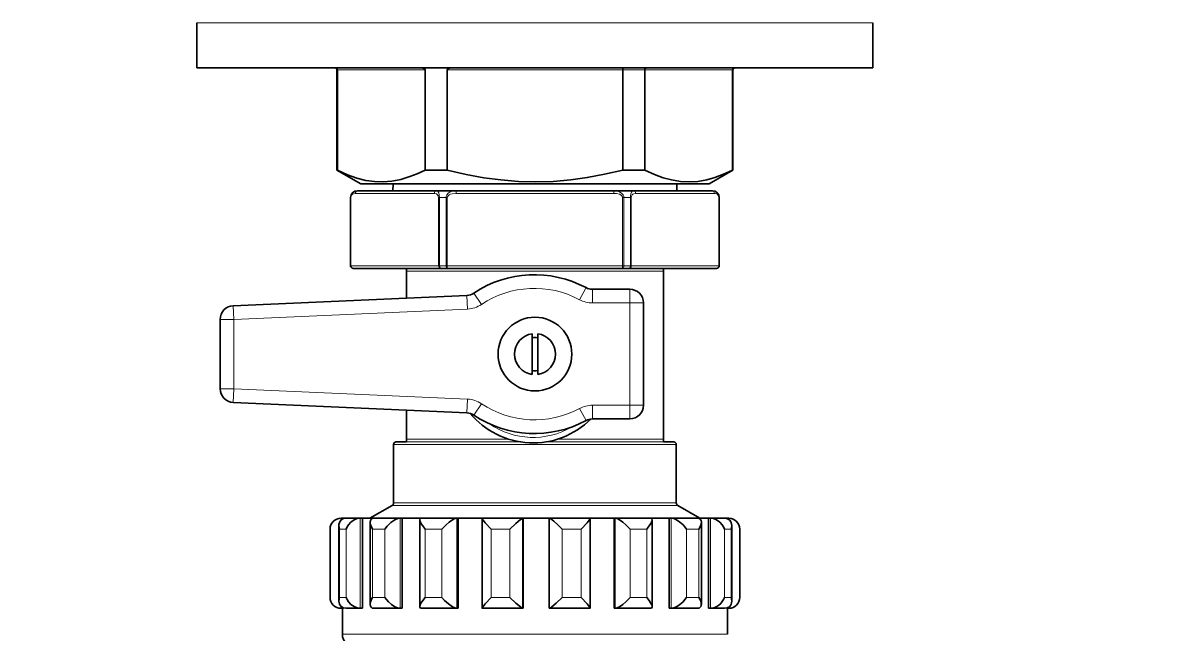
# Model space of a CAD drawing. Header units: millimetres. Extents: x -92220 to 11040, y -5929 to 27498.
# Drawn here: x 337.5 to 421, y 1187.4 to 1232.2 of the extents above; entities that cross this region are included whole.
import ezdxf

# ---------------------------------------------------------------- set-up
doc = ezdxf.new("R2010")
doc.units = ezdxf.units.MM
doc.layers.add('11 Водоразборный узел', color=7, linetype='Continuous')
doc.layers.add('13 Канализация 2', color=7, linetype='Continuous')

msp = doc.modelspace()

# ---------------------------------------------------------------- hatches: boundary and pattern name
at = {"layer": '13 Канализация 2', "lineweight": -3}
h = msp.add_hatch(dxfattribs=at)
h.set_pattern_fill('ANSI31', color=256, scale=5, style=0)
edge = h.paths.add_edge_path()
edge.add_spline(control_points=[(628.417, 289.958), (628.413, 296.534), (627.794, 309.63), (625.113, 329.006), (620.847, 347.938), (613.291, 372.552), (600.722, 402.332), (582.093, 436.519), (561.126, 469.616), (531.714, 512.621), (502.022, 554.898), (475.903, 598.706), (458.402, 631.834), (442.597, 665.492), (428.341, 699.651), (415.475, 734.272), (399.957, 781.03), (383.257, 840.511), (366.293, 912.956), (346.308, 1010.818), (326.412, 1108.776), (307.344, 1206.593), (298.309, 1267.718), (293.741, 1316.59), (291.305, 1365.81), (292.25, 1402.842), (292.25, 1427.655)], knot_values=[0, 0, 0, 0, 19.727014, 39.263718, 58.613595, 77.881164, 116.445009, 155.330985, 194.563689, 233.934036, 311.640841, 349.454811, 386.860875, 423.995714, 460.969763, 497.872007, 534.771368, 608.741647, 683.117566, 757.9428, 908.373419, 983.002416, 1056.899524, 1093.609668, 1130.227868, 1204.665591, 1204.665591, 1204.665591, 1204.665591], degree=3, periodic=0)
edge.add_line((292.25, 1427.655), (277.75, 1427.655))
edge.add_spline(control_points=[(277.75, 1427.655), (277.75, 1402.521), (274.67, 1280.259), (340.075, 987.907), (400.946, 617.006), (613.917, 391.222), (613.917, 289.832)], knot_values=[0, 0, 0, 0, 75.401912, 366.059478, 892.491043, 1196.661394, 1196.661394, 1196.661394, 1196.661394], degree=3, periodic=0)
edge.add_line((613.917, 289.832), (628.417, 289.958))

# ---------------------------------------------------------------- linework, layer by layer
at = {"layer": '11 Водоразборный узел', "lineweight": 13}
for p, q in [((399.743, 1232.233), (350.25, 1232.233)), ((389.1, 1187.432), (362.626, 1187.432))]:
    msp.add_line(p, q, dxfattribs=at)
at = {"layer": '11 Водоразборный узел', "lineweight": 35, "ltscale": 0.082513}
for p, q in [((350.25, 1228.932), (350.25, 1232.233)), ((399.75, 1228.932), (399.75, 1232.233))]:
    msp.add_line(p, q, dxfattribs=at)
at = {"layer": '11 Водоразборный узел', "lineweight": 13, "ltscale": 0.000172424}
msp.add_line((399.75, 1232.233), (399.743, 1232.233), dxfattribs=at)
at = {"layer": '11 Водоразборный узел', "lineweight": 35}
for p, q in [((350.25, 1228.932), (399.743, 1228.932)), ((364.112, 1220.432), (387.75, 1220.432))]:
    msp.add_line(p, q, dxfattribs=at)
at = {"layer": '11 Водоразборный узел', "lineweight": 35, "ltscale": 0.111871}
msp.add_line((358.751, 1228.932), (363.226, 1228.932), dxfattribs=at)
at = {"layer": '11 Водоразборный узел', "lineweight": 35, "ltscale": 0.003413}
msp.add_line((359.607, 1228.932), (359.744, 1228.932), dxfattribs=at)
at = {"layer": '11 Водоразборный узел', "lineweight": 35, "ltscale": 0.015739}
msp.add_line((360.374, 1228.932), (359.744, 1228.932), dxfattribs=at)
at = {"layer": '11 Водоразборный узел', "lineweight": 35, "ltscale": 0.044127}
msp.add_line((360.374, 1228.932), (362.139, 1228.932), dxfattribs=at)
at = {"layer": '11 Водоразборный узел', "lineweight": 13, "ltscale": 0.000759125}
for p, q in [((360.5, 1228.782), (360.53, 1228.782)), ((389.47, 1228.782), (389.5, 1228.782))]:
    msp.add_line(p, q, dxfattribs=at)
at = {"layer": '11 Водоразборный узел', "lineweight": 35, "ltscale": 0.183491}
for p, q in [((360.5, 1228.782), (360.5, 1221.443)), ((360.53, 1228.782), (360.53, 1221.443)), ((366.953, 1228.782), (366.953, 1221.443)), ((368.577, 1221.443), (368.577, 1228.782)), ((381.423, 1228.782), (381.423, 1221.443)), ((383.047, 1228.782), (383.047, 1221.443)), ((389.47, 1228.782), (389.47, 1221.443)), ((389.5, 1228.782), (389.5, 1221.443))]:
    msp.add_line(p, q, dxfattribs=at)
at = {"layer": '11 Водоразборный узел', "lineweight": 13, "ltscale": 0.160565}
for p, q in [((366.953, 1228.782), (360.53, 1228.782)), ((389.47, 1228.782), (383.047, 1228.782))]:
    msp.add_line(p, q, dxfattribs=at)
at = {"layer": '11 Водоразборный узел', "lineweight": 13, "ltscale": 0.321131}
msp.add_line((381.423, 1228.782), (368.577, 1228.782), dxfattribs=at)
at = {"layer": '11 Водоразборный узел', "lineweight": 13, "ltscale": 0.028042}
msp.add_line((381.423, 1228.782), (382.544, 1228.782), dxfattribs=at)
at = {"layer": '11 Водоразборный узел', "lineweight": 13, "ltscale": 0.012568}
msp.add_line((382.544, 1228.782), (383.047, 1228.782), dxfattribs=at)
at = {"layer": '11 Водоразборный узел', "lineweight": 35, "ltscale": 0.10725}
for p, q in [((384.9, 1228.932), (389.19, 1228.932)), ((386.497, 1228.932), (390.787, 1228.932))]:
    msp.add_line(p, q, dxfattribs=at)
at = {"layer": '11 Водоразборный узел', "lineweight": 35, "ltscale": 0.037917}
msp.add_line((389.19, 1228.932), (390.706, 1228.932), dxfattribs=at)
at = {"layer": '11 Водоразборный узел', "lineweight": 35, "ltscale": 0.001258}
msp.add_line((390.757, 1228.932), (390.706, 1228.932), dxfattribs=at)
at = {"layer": '11 Водоразборный узел', "lineweight": 35, "ltscale": 0.05153}
msp.add_line((390.757, 1228.932), (392.818, 1228.932), dxfattribs=at)
at = {"layer": '11 Водоразборный узел', "lineweight": 35, "ltscale": 0.04875}
msp.add_line((390.787, 1228.932), (392.737, 1228.932), dxfattribs=at)
at = {"layer": '11 Водоразборный узел', "lineweight": 35, "ltscale": 0.023398}
msp.add_line((391.543, 1228.932), (392.479, 1228.932), dxfattribs=at)
at = {"layer": '11 Водоразборный узел', "lineweight": 35, "ltscale": 0.01754}
msp.add_line((393.181, 1228.932), (392.479, 1228.932), dxfattribs=at)
at = {"layer": '11 Водоразборный узел', "lineweight": 35, "ltscale": 0.043372}
msp.add_line((392.818, 1228.932), (394.553, 1228.932), dxfattribs=at)
at = {"layer": '11 Водоразборный узел', "lineweight": 35, "ltscale": 0.001567}
msp.add_line((393.181, 1228.932), (393.243, 1228.932), dxfattribs=at)
at = {"layer": '11 Водоразборный узел', "lineweight": 35, "ltscale": 0.000172424}
msp.add_line((399.743, 1228.932), (399.75, 1228.932), dxfattribs=at)
at = {"layer": '11 Водоразборный узел', "lineweight": 35, "ltscale": 0.000759125}
for p, q in [((360.5, 1221.443), (360.53, 1221.443)), ((389.47, 1221.443), (389.5, 1221.443))]:
    msp.add_line(p, q, dxfattribs=at)
at = {"layer": '11 Водоразборный узел', "lineweight": 35, "ltscale": 0.050518}
for p, q in [((362.25, 1220.432), (360.5, 1221.443)), ((387.75, 1220.432), (389.5, 1221.443))]:
    msp.add_line(p, q, dxfattribs=at)
at = {"layer": '11 Водоразборный узел', "lineweight": 35, "ltscale": 0.04061}
msp.add_line((366.953, 1221.443), (368.577, 1221.443), dxfattribs=at)
at = {"layer": '11 Водоразборный узел', "lineweight": 35, "ltscale": 0.028042}
msp.add_line((381.423, 1221.443), (382.544, 1221.443), dxfattribs=at)
at = {"layer": '11 Водоразборный узел', "lineweight": 35, "ltscale": 0.012568}
msp.add_line((382.544, 1221.443), (383.047, 1221.443), dxfattribs=at)
at = {"layer": '11 Водоразборный узел', "lineweight": 35, "ltscale": 0.046542}
msp.add_line((362.25, 1220.432), (364.112, 1220.432), dxfattribs=at)
at = {"layer": '11 Водоразборный узел', "lineweight": 35, "ltscale": 0.012503}
for p, q in [((364.611, 1220.432), (364.6, 1219.932)), ((385.389, 1220.432), (385.4, 1219.932))]:
    msp.add_line(p, q, dxfattribs=at)
at = {"layer": '11 Водоразборный узел', "lineweight": 13, "ltscale": 6.86646e-05}
for p, q in [((361.503, 1219.432), (361.5, 1219.432)), ((388.5, 1219.432), (388.497, 1219.432)), ((361.503, 1214.432), (361.5, 1214.432)), ((388.5, 1214.432), (388.497, 1214.432))]:
    msp.add_line(p, q, dxfattribs=at)
at = {"layer": '11 Водоразборный узел', "lineweight": 35, "ltscale": 0.125}
for p, q in [((361.5, 1214.432), (361.5, 1219.432)), ((388.5, 1214.432), (388.5, 1219.432)), ((360, 1190.132), (360, 1195.132)), ((390, 1190.132), (390, 1195.132))]:
    msp.add_line(p, q, dxfattribs=at)
at = {"layer": '11 Водоразборный узел', "lineweight": 13, "ltscale": 0.125}
for p, q in [((361.503, 1219.432), (361.503, 1214.432)), ((361.53, 1219.432), (361.53, 1214.432)), ((367.946, 1214.432), (367.946, 1219.432)), ((368.015, 1214.432), (368.015, 1219.432)), ((368.487, 1219.432), (368.487, 1214.432)), ((368.584, 1219.432), (368.584, 1214.432)), ((381.416, 1214.432), (381.416, 1219.432)), ((381.513, 1214.432), (381.513, 1219.432)), ((381.985, 1219.432), (381.985, 1214.432)), ((382.054, 1219.432), (382.054, 1214.432)), ((388.47, 1214.432), (388.47, 1219.432)), ((388.497, 1214.432), (388.497, 1219.432)), ((360.694, 1190.132), (360.694, 1195.132)), ((361.173, 1190.132), (361.173, 1195.132)), ((363.114, 1190.132), (363.114, 1195.132)), ((364.014, 1190.132), (364.014, 1195.132)), ((366.968, 1190.132), (366.968, 1195.132)), ((368.18, 1190.132), (368.18, 1195.132)), ((371.79, 1190.132), (371.79, 1195.132)), ((373.169, 1190.132), (373.169, 1195.132)), ((377, 1190.132), (377, 1195.132)), ((378.378, 1190.132), (378.378, 1195.132)), ((381.968, 1190.132), (381.968, 1195.132)), ((383.18, 1190.132), (383.18, 1195.132)), ((386.096, 1190.132), (386.096, 1195.132)), ((386.996, 1190.132), (386.996, 1195.132)), ((388.885, 1190.132), (388.885, 1195.132)), ((389.364, 1190.132), (389.364, 1195.132))]:
    msp.add_line(p, q, dxfattribs=at)
at = {"layer": '11 Водоразборный узел', "lineweight": 13, "ltscale": 0.000668907}
for p, q in [((361.503, 1219.432), (361.53, 1219.432)), ((361.503, 1214.432), (361.53, 1214.432))]:
    msp.add_line(p, q, dxfattribs=at)
at = {"layer": '11 Водоразборный узел', "lineweight": 13, "ltscale": 0.144217}
for p, q in [((367.622, 1219.732), (361.853, 1219.732)), ((388.147, 1219.732), (382.378, 1219.732))]:
    msp.add_line(p, q, dxfattribs=at)
at = {"layer": '11 Водоразборный узел', "lineweight": 35, "ltscale": 0.00066185}
for p, q in [((362.026, 1219.932), (362, 1219.932)), ((388, 1219.932), (387.974, 1219.932))]:
    msp.add_line(p, q, dxfattribs=at)
at = {"layer": '11 Водоразборный узел', "lineweight": 35, "ltscale": 0.144217}
for p, q in [((367.795, 1219.932), (362.026, 1219.932)), ((387.974, 1219.932), (382.205, 1219.932))]:
    msp.add_line(p, q, dxfattribs=at)
at = {"layer": '11 Водоразборный узел', "lineweight": 35, "ltscale": 0.035905}
for p, q in [((369.231, 1219.932), (367.795, 1219.932)), ((382.205, 1219.932), (380.769, 1219.932))]:
    msp.add_line(p, q, dxfattribs=at)
at = {"layer": '11 Водоразборный узел', "lineweight": 13, "ltscale": 0.001743}
for p, q in [((368.015, 1219.432), (367.946, 1219.432)), ((381.985, 1219.432), (382.054, 1219.432)), ((368.015, 1214.432), (367.946, 1214.432)), ((381.985, 1214.432), (382.054, 1214.432))]:
    msp.add_line(p, q, dxfattribs=at)
at = {"layer": '11 Водоразборный узел', "lineweight": 13, "ltscale": 0.011798}
for p, q in [((368.487, 1219.432), (368.015, 1219.432)), ((368.487, 1214.432), (368.015, 1214.432))]:
    msp.add_line(p, q, dxfattribs=at)
at = {"layer": '11 Водоразборный узел', "lineweight": 13, "ltscale": 0.002412}
for p, q in [((368.487, 1219.432), (368.584, 1219.432)), ((381.513, 1219.432), (381.416, 1219.432)), ((368.487, 1214.432), (368.584, 1214.432)), ((381.513, 1214.432), (381.416, 1214.432))]:
    msp.add_line(p, q, dxfattribs=at)
at = {"layer": '11 Водоразборный узел', "lineweight": 35, "ltscale": 0.288433}
msp.add_line((380.769, 1219.932), (369.231, 1219.932), dxfattribs=at)
at = {"layer": '11 Водоразборный узел', "lineweight": 13, "ltscale": 0.005}
for p, q in [((369.231, 1219.932), (369.231, 1219.732)), ((380.769, 1219.932), (380.769, 1219.732)), ((368.584, 1214.432), (368.584, 1214.232)), ((381.416, 1214.432), (381.416, 1214.232))]:
    msp.add_line(p, q, dxfattribs=at)
at = {"layer": '11 Водоразборный узел', "lineweight": 13, "ltscale": 0.288433}
msp.add_line((380.769, 1219.732), (369.231, 1219.732), dxfattribs=at)
at = {"layer": '11 Водоразборный узел', "lineweight": 13, "ltscale": 0.011797}
for p, q in [((381.985, 1219.432), (381.513, 1219.432)), ((381.985, 1214.432), (381.513, 1214.432))]:
    msp.add_line(p, q, dxfattribs=at)
at = {"layer": '11 Водоразборный узел', "lineweight": 13, "ltscale": 0.000669098}
for p, q in [((388.497, 1219.432), (388.47, 1219.432)), ((388.497, 1214.432), (388.47, 1214.432))]:
    msp.add_line(p, q, dxfattribs=at)
at = {"layer": '11 Водоразборный узел', "lineweight": 13, "ltscale": 0.160405}
for p, q in [((361.53, 1214.432), (367.946, 1214.432)), ((382.054, 1214.432), (388.47, 1214.432))]:
    msp.add_line(p, q, dxfattribs=at)
at = {"layer": '11 Водоразборный узел', "lineweight": 35, "ltscale": 6.79016e-05}
for p, q in [((361.703, 1214.232), (361.7, 1214.232)), ((388.3, 1214.232), (388.297, 1214.232))]:
    msp.add_line(p, q, dxfattribs=at)
at = {"layer": '11 Водоразборный узел', "lineweight": 35, "ltscale": 0.160405}
for p, q in [((361.703, 1214.232), (368.119, 1214.232)), ((381.881, 1214.232), (388.297, 1214.232))]:
    msp.add_line(p, q, dxfattribs=at)
at = {"layer": '11 Водоразборный узел', "lineweight": 35, "ltscale": 0.005}
for p, q in [((365.6, 1214.232), (365.6, 1214.032)), ((384.4, 1214.232), (384.4, 1214.032))]:
    msp.add_line(p, q, dxfattribs=at)
at = {"layer": '11 Водоразборный узел', "lineweight": 35, "ltscale": 0.011623}
for p, q in [((368.584, 1214.232), (368.119, 1214.232)), ((381.881, 1214.232), (381.416, 1214.232))]:
    msp.add_line(p, q, dxfattribs=at)
at = {"layer": '11 Водоразборный узел', "lineweight": 13, "ltscale": 0.320809}
msp.add_line((368.584, 1214.432), (381.416, 1214.432), dxfattribs=at)
at = {"layer": '11 Водоразборный узел', "lineweight": 35, "ltscale": 0.320809}
msp.add_line((368.584, 1214.232), (381.416, 1214.232), dxfattribs=at)
at = {"layer": '11 Водоразборный узел', "lineweight": 13, "ltscale": 0.015604}
for p, q in [((366.224, 1214.032), (365.6, 1214.032)), ((366.224, 1201.729), (365.6, 1201.729))]:
    msp.add_line(p, q, dxfattribs=at)
at = {"layer": '11 Водоразборный узел', "lineweight": 35, "ltscale": 0.049246}
msp.add_line((365.6, 1212.063), (365.6, 1214.032), dxfattribs=at)
at = {"layer": '11 Водоразборный узел', "lineweight": 13, "ltscale": 0.454395}
msp.add_line((384.4, 1214.032), (366.224, 1214.032), dxfattribs=at)
at = {"layer": '11 Водоразборный узел', "lineweight": 35, "ltscale": 0.307578}
msp.add_line((384.4, 1201.729), (384.4, 1214.032), dxfattribs=at)
at = {"layer": '11 Водоразборный узел', "lineweight": 13, "ltscale": 0.025}
for p, q in [((371.081, 1211.595), (370.525, 1212.426)), ((378.265, 1211.944), (378.738, 1212.825)), ((379.21, 1211.707), (379.21, 1212.707)), ((381.951, 1212.707), (381.951, 1211.707)), ((381.951, 1211.707), (382.951, 1211.707)), ((352.951, 1210.5), (352.907, 1211.499)), ((352.951, 1210.5), (351.951, 1210.5)), ((352.951, 1205.413), (351.951, 1205.413)), ((352.951, 1205.413), (352.907, 1204.414)), ((370.058, 1204.654), (370.014, 1203.655)), ((371.081, 1204.318), (370.525, 1203.487)), ((379.21, 1204.207), (379.21, 1203.207)), ((381.951, 1203.207), (381.951, 1204.207)), ((381.951, 1204.207), (382.951, 1204.207)), ((378.265, 1203.969), (378.738, 1203.088))]:
    msp.add_line(p, q, dxfattribs=at)
at = {"layer": '11 Водоразборный узел', "lineweight": 35, "ltscale": 0.068524}
for p, q in [((381.951, 1212.707), (379.21, 1212.707)), ((379.21, 1203.207), (381.951, 1203.207))]:
    msp.add_line(p, q, dxfattribs=at)
at = {"layer": '11 Водоразборный узел', "lineweight": 35, "ltscale": 0.428097}
for p, q in [((352.907, 1211.499), (370.014, 1212.258)), ((370.014, 1203.655), (352.907, 1204.414))]:
    msp.add_line(p, q, dxfattribs=at)
at = {"layer": '11 Водоразборный узел', "lineweight": 13, "ltscale": 0.024999}
msp.add_line((370.058, 1211.26), (370.014, 1212.258), dxfattribs=at)
at = {"layer": '11 Водоразборный узел', "lineweight": 13, "ltscale": 0.068524}
for p, q in [((381.951, 1211.707), (379.21, 1211.707)), ((379.21, 1204.207), (381.951, 1204.207))]:
    msp.add_line(p, q, dxfattribs=at)
at = {"layer": '11 Водоразборный узел', "lineweight": 13, "ltscale": 0.1875}
msp.add_line((381.951, 1211.707), (381.951, 1204.207), dxfattribs=at)
at = {"layer": '11 Водоразборный узел', "lineweight": 35, "ltscale": 0.1875}
msp.add_line((382.951, 1211.707), (382.951, 1204.207), dxfattribs=at)
at = {"layer": '11 Водоразборный узел', "lineweight": 13, "ltscale": 0.428097}
for p, q in [((352.951, 1210.5), (370.058, 1211.26)), ((370.058, 1204.654), (352.951, 1205.413))]:
    msp.add_line(p, q, dxfattribs=at)
at = {"layer": '11 Водоразборный узел', "lineweight": 35, "ltscale": 0.127171}
msp.add_line((351.951, 1205.413), (351.951, 1210.5), dxfattribs=at)
at = {"layer": '11 Водоразборный узел', "lineweight": 13, "ltscale": 0.127171}
msp.add_line((352.951, 1205.413), (352.951, 1210.5), dxfattribs=at)
at = {"layer": '11 Водоразборный узел', "lineweight": 35, "ltscale": 0.034433}
msp.add_line((374.8, 1208.066), (374.8, 1209.443), dxfattribs=at)
at = {"layer": '11 Водоразборный узел', "lineweight": 35, "ltscale": 0.039896}
msp.add_line((375.2, 1209.443), (375.2, 1207.847), dxfattribs=at)
at = {"layer": '11 Водоразборный узел', "lineweight": 35, "ltscale": 0.039897}
msp.add_line((374.8, 1208.066), (374.8, 1206.47), dxfattribs=at)
at = {"layer": '11 Водоразборный узел', "lineweight": 35, "ltscale": 0.034434}
msp.add_line((375.2, 1207.847), (375.2, 1206.47), dxfattribs=at)
at = {"layer": '11 Водоразборный узел', "lineweight": 35, "ltscale": 0.053033}
msp.add_line((365.6, 1201.729), (365.6, 1203.851), dxfattribs=at)
at = {"layer": '11 Водоразборный узел', "lineweight": 35, "ltscale": 0.004961}
for p, q in [((365.6, 1201.729), (365.6, 1201.531)), ((384.4, 1201.729), (384.4, 1201.531))]:
    msp.add_line(p, q, dxfattribs=at)
at = {"layer": '11 Водоразборный узел', "lineweight": 13, "ltscale": 0.170992}
msp.add_line((366.224, 1201.729), (373.064, 1201.729), dxfattribs=at)
at = {"layer": '11 Водоразборный узел', "lineweight": 13, "ltscale": 0.193478}
msp.add_line((376.661, 1201.729), (384.4, 1201.729), dxfattribs=at)
at = {"layer": '11 Водоразборный узел', "lineweight": 13, "ltscale": 0.031676}
for p, q in [((365.917, 1201.332), (364.65, 1201.332)), ((365.917, 1197.048), (364.65, 1197.048))]:
    msp.add_line(p, q, dxfattribs=at)
at = {"layer": '11 Водоразборный узел', "lineweight": 35, "ltscale": 0.107113}
for p, q in [((364.65, 1197.048), (364.65, 1201.332)), ((385.35, 1197.048), (385.35, 1201.332))]:
    msp.add_line(p, q, dxfattribs=at)
at = {"layer": '11 Водоразборный узел', "lineweight": 35, "ltscale": 0.019375}
for p, q in [((364.825, 1201.531), (365.6, 1201.531)), ((384.4, 1201.531), (385.175, 1201.531))]:
    msp.add_line(p, q, dxfattribs=at)
at = {"layer": '11 Водоразборный узел', "lineweight": 13, "ltscale": 0.011765}
msp.add_line((366.071, 1201.531), (365.6, 1201.531), dxfattribs=at)
at = {"layer": '11 Водоразборный узел', "lineweight": 13, "ltscale": 0.485825}
for p, q in [((385.35, 1201.332), (365.917, 1201.332)), ((385.35, 1197.048), (365.917, 1197.048))]:
    msp.add_line(p, q, dxfattribs=at)
at = {"layer": '11 Водоразборный узел', "lineweight": 13, "ltscale": 0.195768}
msp.add_line((366.071, 1201.531), (373.901, 1201.531), dxfattribs=at)
at = {"layer": '11 Водоразборный узел', "lineweight": 13, "ltscale": 0.214415}
msp.add_line((375.823, 1201.531), (384.4, 1201.531), dxfattribs=at)
at = {"layer": '11 Водоразборный узел', "lineweight": 35, "ltscale": 0.047113}
for p, q in [((364.55, 1196.875), (362.918, 1195.932)), ((385.45, 1196.875), (387.082, 1195.932))]:
    msp.add_line(p, q, dxfattribs=at)
at = {"layer": '11 Водоразборный узел', "lineweight": 13, "ltscale": 0.031981}
msp.add_line((365.829, 1196.875), (364.55, 1196.875), dxfattribs=at)
at = {"layer": '11 Водоразборный узел', "lineweight": 13, "ltscale": 0.490518}
msp.add_line((385.45, 1196.875), (365.829, 1196.875), dxfattribs=at)
at = {"layer": '11 Водоразборный узел', "lineweight": 35, "ltscale": 0.004736}
for p, q in [((360.989, 1195.932), (360.8, 1195.932)), ((360.989, 1189.332), (360.8, 1189.332))]:
    msp.add_line(p, q, dxfattribs=at)
at = {"layer": '11 Водоразборный узел', "lineweight": 13, "ltscale": 0.003395}
for p, q in [((360.8, 1195.797), (360.8, 1195.932)), ((360.8, 1189.332), (360.8, 1189.468))]:
    msp.add_line(p, q, dxfattribs=at)
at = {"layer": '11 Водоразборный узел', "lineweight": 35, "ltscale": 0.004486}
msp.add_line((361.169, 1195.932), (360.989, 1195.932), dxfattribs=at)
at = {"layer": '11 Водоразборный узел', "lineweight": 35, "ltscale": 0.000663757}
for p, q in [((360.989, 1195.932), (360.989, 1195.906)), ((360.989, 1189.359), (360.989, 1189.332))]:
    msp.add_line(p, q, dxfattribs=at)
at = {"layer": '11 Водоразборный узел', "lineweight": 35, "ltscale": 0.025651}
for p, q in [((361.173, 1195.932), (362.199, 1195.932)), ((361.173, 1189.332), (362.199, 1189.332))]:
    msp.add_line(p, q, dxfattribs=at)
at = {"layer": '11 Водоразборный узел', "lineweight": 35, "ltscale": 0.00445}
for p, q in [((362.377, 1195.932), (362.199, 1195.932)), ((362.377, 1189.332), (362.199, 1189.332))]:
    msp.add_line(p, q, dxfattribs=at)
at = {"layer": '11 Водоразборный узел', "lineweight": 13, "ltscale": 0.165}
for p, q in [((362.199, 1189.332), (362.199, 1195.932)), ((365.141, 1189.332), (365.141, 1195.932)), ((369.273, 1189.332), (369.273, 1195.932)), ((374.096, 1189.332), (374.096, 1195.932)), ((376.073, 1189.332), (376.073, 1195.932)), ((380.875, 1189.332), (380.875, 1195.932)), ((384.969, 1189.332), (384.969, 1195.932)), ((387.86, 1189.332), (387.86, 1195.932))]:
    msp.add_line(p, q, dxfattribs=at)
at = {"layer": '11 Водоразборный узел', "lineweight": 35, "ltscale": 0.006236}
msp.add_line((362.626, 1195.932), (362.377, 1195.932), dxfattribs=at)
at = {"layer": '11 Водоразборный узел', "lineweight": 35, "ltscale": 0.165}
for p, q in [((362.377, 1195.932), (362.377, 1189.332)), ((365.286, 1195.932), (365.286, 1189.332)), ((369.368, 1195.932), (369.368, 1189.332)), ((374.128, 1195.932), (374.128, 1189.332)), ((376.043, 1189.332), (376.043, 1195.932)), ((380.789, 1189.332), (380.789, 1195.932)), ((384.837, 1189.332), (384.837, 1195.932)), ((387.699, 1189.332), (387.699, 1195.932))]:
    msp.add_line(p, q, dxfattribs=at)
at = {"layer": '11 Водоразборный узел', "lineweight": 35, "ltscale": 0.014352}
msp.add_line((363.2, 1195.932), (362.626, 1195.932), dxfattribs=at)
at = {"layer": '11 Водоразборный узел', "lineweight": 35, "ltscale": 0.048209}
for p, q in [((363.213, 1195.932), (365.141, 1195.932)), ((384.969, 1195.932), (386.897, 1195.932)), ((363.213, 1189.332), (365.141, 1189.332)), ((384.969, 1189.332), (386.897, 1189.332))]:
    msp.add_line(p, q, dxfattribs=at)
at = {"layer": '11 Водоразборный узел', "lineweight": 35, "ltscale": 0.003628}
for p, q in [((365.286, 1195.932), (365.141, 1195.932)), ((365.286, 1189.332), (365.141, 1189.332))]:
    msp.add_line(p, q, dxfattribs=at)
at = {"layer": '11 Водоразборный узел', "lineweight": 35, "ltscale": 0.034715}
msp.add_line((366.675, 1195.932), (365.286, 1195.932), dxfattribs=at)
at = {"layer": '11 Водоразборный узел', "lineweight": 35, "ltscale": 0.159641}
for p, q in [((366.568, 1189.44), (366.568, 1195.825)), ((383.58, 1189.44), (383.58, 1195.825))]:
    msp.add_line(p, q, dxfattribs=at)
at = {"layer": '11 Водоразборный узел', "lineweight": 35, "ltscale": 0.064952}
for p, q in [((366.675, 1195.932), (369.273, 1195.932)), ((380.875, 1195.932), (383.473, 1195.932)), ((366.675, 1189.332), (369.273, 1189.332)), ((380.875, 1189.332), (383.473, 1189.332))]:
    msp.add_line(p, q, dxfattribs=at)
at = {"layer": '11 Водоразборный узел', "lineweight": 35, "ltscale": 0.002368}
for p, q in [((369.368, 1195.932), (369.273, 1195.932)), ((369.368, 1189.332), (369.273, 1189.332))]:
    msp.add_line(p, q, dxfattribs=at)
at = {"layer": '11 Водоразборный узел', "lineweight": 35, "ltscale": 0.044318}
msp.add_line((371.14, 1195.932), (369.368, 1195.932), dxfattribs=at)
at = {"layer": '11 Водоразборный узел', "lineweight": 35, "ltscale": 0.164392}
for p, q in [((371.129, 1189.345), (371.129, 1195.92)), ((379.039, 1189.345), (379.039, 1195.92))]:
    msp.add_line(p, q, dxfattribs=at)
at = {"layer": '11 Водоразборный узел', "lineweight": 35, "ltscale": 0.073861}
for p, q in [((371.141, 1195.932), (374.096, 1195.932)), ((376.073, 1195.932), (379.027, 1195.932)), ((371.141, 1189.332), (374.096, 1189.332)), ((376.073, 1189.332), (379.027, 1189.332))]:
    msp.add_line(p, q, dxfattribs=at)
at = {"layer": '11 Водоразборный узел', "lineweight": 35, "ltscale": 0.000822449}
for p, q in [((374.128, 1195.932), (374.096, 1195.932)), ((374.128, 1189.332), (374.096, 1189.332))]:
    msp.add_line(p, q, dxfattribs=at)
at = {"layer": '11 Водоразборный узел', "lineweight": 35, "ltscale": 0.047864}
msp.add_line((376.043, 1195.932), (374.128, 1195.932), dxfattribs=at)
at = {"layer": '11 Водоразборный узел', "lineweight": 35, "ltscale": 0.000743103}
for p, q in [((376.043, 1195.932), (376.073, 1195.932)), ((376.043, 1189.332), (376.073, 1189.332))]:
    msp.add_line(p, q, dxfattribs=at)
at = {"layer": '11 Водоразборный узел', "lineweight": 35, "ltscale": 0.043979}
msp.add_line((380.789, 1195.932), (379.03, 1195.932), dxfattribs=at)
at = {"layer": '11 Водоразборный узел', "lineweight": 35, "ltscale": 0.002139}
for p, q in [((380.789, 1195.932), (380.875, 1195.932)), ((380.789, 1189.332), (380.875, 1189.332))]:
    msp.add_line(p, q, dxfattribs=at)
at = {"layer": '11 Водоразборный узел', "lineweight": 35, "ltscale": 0.033938}
msp.add_line((384.837, 1195.932), (383.48, 1195.932), dxfattribs=at)
at = {"layer": '11 Водоразборный узел', "lineweight": 35, "ltscale": 0.003278}
for p, q in [((384.837, 1195.932), (384.969, 1195.932)), ((384.837, 1189.332), (384.969, 1189.332))]:
    msp.add_line(p, q, dxfattribs=at)
at = {"layer": '11 Водоразборный узел', "lineweight": 35, "ltscale": 0.019721}
msp.add_line((387.699, 1195.932), (386.91, 1195.932), dxfattribs=at)
at = {"layer": '11 Водоразборный узел', "lineweight": 35, "ltscale": 0.00402}
for p, q in [((387.699, 1195.932), (387.86, 1195.932)), ((387.699, 1189.332), (387.86, 1189.332))]:
    msp.add_line(p, q, dxfattribs=at)
at = {"layer": '11 Водоразборный узел', "lineweight": 35, "ltscale": 0.025652}
for p, q in [((387.86, 1195.932), (388.886, 1195.932)), ((387.86, 1189.332), (388.886, 1189.332))]:
    msp.add_line(p, q, dxfattribs=at)
at = {"layer": '11 Водоразборный узел', "lineweight": 35, "ltscale": 0.003481}
msp.add_line((389.029, 1195.932), (388.89, 1195.932), dxfattribs=at)
at = {"layer": '11 Водоразборный узел', "lineweight": 35, "ltscale": 0.004278}
for p, q in [((389.029, 1195.932), (389.2, 1195.932)), ((389.029, 1189.332), (389.2, 1189.332))]:
    msp.add_line(p, q, dxfattribs=at)
at = {"layer": '11 Водоразборный узел', "lineweight": 35, "ltscale": 0.000392914}
msp.add_line((389.029, 1195.932), (389.029, 1195.917), dxfattribs=at)
at = {"layer": '11 Водоразборный узел', "lineweight": 13, "ltscale": 0.002224}
for p, q in [((389.2, 1195.843), (389.2, 1195.932)), ((389.2, 1189.332), (389.2, 1189.421))]:
    msp.add_line(p, q, dxfattribs=at)
at = {"layer": '11 Водоразборный узел', "lineweight": 35, "ltscale": 0.13868}
for p, q in [((360.646, 1189.859), (360.646, 1195.406)), ((389.412, 1189.859), (389.412, 1195.406))]:
    msp.add_line(p, q, dxfattribs=at)
at = {"layer": '11 Водоразборный узел', "lineweight": 13, "ltscale": 0.011971}
for p, q in [((360.694, 1195.132), (361.173, 1195.132)), ((388.885, 1195.132), (389.364, 1195.132)), ((360.694, 1190.132), (361.173, 1190.132)), ((388.885, 1190.132), (389.364, 1190.132))]:
    msp.add_line(p, q, dxfattribs=at)
at = {"layer": '11 Водоразборный узел', "lineweight": 35, "ltscale": 0.150712}
for p, q in [((362.927, 1189.618), (362.927, 1195.647)), ((387.183, 1189.618), (387.183, 1195.647))]:
    msp.add_line(p, q, dxfattribs=at)
at = {"layer": '11 Водоразборный узел', "lineweight": 13, "ltscale": 0.022498}
for p, q in [((363.114, 1195.132), (364.014, 1195.132)), ((386.096, 1195.132), (386.996, 1195.132)), ((363.114, 1190.132), (364.014, 1190.132)), ((386.096, 1190.132), (386.996, 1190.132))]:
    msp.add_line(p, q, dxfattribs=at)
at = {"layer": '11 Водоразборный узел', "lineweight": 13, "ltscale": 0.030311}
for p, q in [((366.968, 1195.132), (368.18, 1195.132)), ((381.968, 1195.132), (383.18, 1195.132)), ((366.968, 1190.132), (368.18, 1190.132)), ((381.968, 1190.132), (383.18, 1190.132))]:
    msp.add_line(p, q, dxfattribs=at)
at = {"layer": '11 Водоразборный узел', "lineweight": 13, "ltscale": 0.034468}
for p, q in [((371.79, 1195.132), (373.169, 1195.132)), ((377, 1195.132), (378.378, 1195.132)), ((371.79, 1190.132), (373.169, 1190.132)), ((377, 1190.132), (378.378, 1190.132))]:
    msp.add_line(p, q, dxfattribs=at)
at = {"layer": '11 Водоразборный узел', "lineweight": 35, "ltscale": 0.0475}
for p, q in [((360.9, 1187.432), (360.9, 1189.332)), ((389.1, 1187.432), (389.1, 1189.332))]:
    msp.add_line(p, q, dxfattribs=at)
at = {"layer": '11 Водоразборный узел', "lineweight": 35, "ltscale": 0.000193029}
msp.add_line((383.333, 1189.333), (383.341, 1189.333), dxfattribs=at)
at = {"layer": '11 Водоразборный узел', "lineweight": 35, "ltscale": 0.000393677}
msp.add_line((389.029, 1189.348), (389.029, 1189.332), dxfattribs=at)
at = {"layer": '11 Водоразборный узел', "lineweight": 13, "ltscale": 0.043152}
msp.add_line((362.626, 1187.432), (360.9, 1187.432), dxfattribs=at)
at = {"layer": '11 Водоразборный узел', "lineweight": 35, "flags": 128}
for points in [[(366.953, 1228.782), (366.929, 1228.843), (366.871, 1228.888), (366.792, 1228.918), (366.667, 1228.932)], [(368.577, 1228.782), (368.604, 1228.843), (368.665, 1228.888), (368.753, 1228.918), (368.89, 1228.932)], [(381.423, 1228.782), (381.431, 1228.882), (381.442, 1228.917), (381.449, 1228.928), (381.452, 1228.931), (381.458, 1228.932)], [(383.047, 1228.782), (383.056, 1228.84), (383.081, 1228.89), (383.109, 1228.917), (383.159, 1228.932)], [(363.895, 1220.579), (363.259, 1220.597), (362.615, 1220.689), (361.948, 1220.857), (361.264, 1221.104), (360.53, 1221.443)], [(363.895, 1220.579), (364.528, 1220.631), (365.176, 1220.757), (365.85, 1220.962), (366.386, 1221.174), (366.953, 1221.443)], [(381.423, 1221.443), (380.083, 1221.13), (378.828, 1220.895), (377.633, 1220.729), (376.336, 1220.616), (375.066, 1220.577), (373.796, 1220.609), (372.504, 1220.714), (371.267, 1220.88), (369.967, 1221.12), (368.577, 1221.443)], [(389.47, 1221.443), (388.8, 1221.13), (388.172, 1220.895), (387.575, 1220.729), (386.927, 1220.616), (386.291, 1220.577), (385.656, 1220.609), (385.01, 1220.714), (384.392, 1220.88), (383.742, 1221.12), (383.047, 1221.443)], [(361.173, 1195.932), (360.977, 1195.902), (360.821, 1195.815), (360.752, 1195.743), (360.701, 1195.661), (360.65, 1195.478), (360.646, 1195.406)], [(361.173, 1195.132), (361.244, 1195.294), (361.344, 1195.45), (361.529, 1195.65), (361.765, 1195.814), (361.976, 1195.9), (362.199, 1195.932)], [(365.141, 1195.932), (364.948, 1195.9), (364.751, 1195.817), (364.588, 1195.719), (364.437, 1195.606), (364.175, 1195.348), (364.014, 1195.132)], [(366.968, 1195.132), (366.786, 1195.362), (366.677, 1195.528), (366.599, 1195.687), (366.568, 1195.825)], [(368.18, 1195.132), (368.488, 1195.45), (368.721, 1195.648), (368.965, 1195.816), (369.076, 1195.876), (369.182, 1195.917), (369.273, 1195.932)], [(371.129, 1195.92), (371.13, 1195.912), (371.138, 1195.89), (371.201, 1195.792), (371.355, 1195.601), (371.79, 1195.132)], [(373.169, 1195.132), (373.604, 1195.553), (373.935, 1195.836), (374.06, 1195.921), (374.086, 1195.931), (374.096, 1195.932)], [(377, 1195.132), (376.674, 1195.451), (376.389, 1195.709), (376.256, 1195.819), (376.123, 1195.913), (376.08, 1195.932), (376.073, 1195.932)], [(379.039, 1195.92), (379.038, 1195.912), (379.03, 1195.89), (378.968, 1195.792), (378.813, 1195.601), (378.378, 1195.132)], [(381.968, 1195.132), (381.66, 1195.45), (381.427, 1195.648), (381.183, 1195.816), (381.072, 1195.876), (380.966, 1195.917), (380.875, 1195.932)], [(383.18, 1195.132), (383.414, 1195.437), (383.498, 1195.577), (383.557, 1195.71), (383.58, 1195.825)], [(386.096, 1195.132), (385.979, 1195.294), (385.842, 1195.45), (385.619, 1195.649), (385.365, 1195.814), (385.164, 1195.899), (384.969, 1195.932)], [(387.86, 1195.932), (388.081, 1195.9), (388.291, 1195.816), (388.53, 1195.65), (388.716, 1195.448), (388.815, 1195.293), (388.885, 1195.132)], [(363.114, 1195.132), (362.978, 1195.398), (362.941, 1195.525), (362.927, 1195.647)], [(386.996, 1195.132), (387.085, 1195.291), (387.149, 1195.45), (387.183, 1195.647)], [(361.173, 1190.132), (361.244, 1189.971), (361.344, 1189.815), (361.529, 1189.615), (361.765, 1189.451), (361.976, 1189.365), (362.199, 1189.332)], [(364.014, 1190.132), (364.131, 1189.971), (364.268, 1189.815), (364.491, 1189.616), (364.745, 1189.45), (364.946, 1189.366), (365.141, 1189.332)], [(366.568, 1189.44), (366.599, 1189.577), (366.676, 1189.735), (366.783, 1189.9), (366.968, 1190.132)], [(369.273, 1189.332), (369.183, 1189.347), (369.078, 1189.388), (368.969, 1189.446), (368.667, 1189.66), (368.386, 1189.912), (368.18, 1190.132)], [(371.129, 1189.345), (371.13, 1189.353), (371.138, 1189.375), (371.201, 1189.473), (371.355, 1189.664), (371.79, 1190.132)], [(373.169, 1190.132), (373.604, 1189.711), (373.935, 1189.428), (374.06, 1189.344), (374.086, 1189.334), (374.096, 1189.332)], [(377, 1190.132), (376.564, 1189.711), (376.233, 1189.428), (376.108, 1189.344), (376.082, 1189.334), (376.073, 1189.332)], [(379.039, 1189.345), (379.038, 1189.353), (379.03, 1189.375), (378.968, 1189.473), (378.813, 1189.664), (378.378, 1190.132)], [(381.968, 1190.132), (381.66, 1189.815), (381.427, 1189.617), (381.183, 1189.448), (381.072, 1189.389), (380.966, 1189.348), (380.875, 1189.332)], [(383.58, 1189.44), (383.549, 1189.577), (383.472, 1189.735), (383.365, 1189.9), (383.18, 1190.132)], [(386.096, 1190.132), (385.979, 1189.971), (385.842, 1189.815), (385.619, 1189.616), (385.365, 1189.45), (385.164, 1189.366), (384.969, 1189.332)], [(389.412, 1189.859), (389.402, 1189.741), (389.369, 1189.63), (389.314, 1189.531), (389.234, 1189.447), (389.079, 1189.362), (388.886, 1189.332)]]:
    msp.add_lwpolyline(points, dxfattribs=at)
at = {"layer": '11 Водоразборный узел', "lineweight": 13, "flags": 128}
for points in [[(362.026, 1219.932), (361.919, 1219.922), (361.813, 1219.89), (361.726, 1219.844), (361.646, 1219.779), (361.567, 1219.675), (361.515, 1219.543), (361.503, 1219.432)], [(361.853, 1219.732), (361.709, 1219.702), (361.646, 1219.665), (361.594, 1219.615), (361.543, 1219.521), (361.53, 1219.432)], [(367.946, 1219.432), (367.923, 1219.544), (367.864, 1219.634), (367.78, 1219.696), (367.675, 1219.729), (367.622, 1219.732)], [(368.015, 1219.432), (367.998, 1219.629), (367.953, 1219.783), (367.889, 1219.886), (367.819, 1219.93), (367.795, 1219.932)], [(369.231, 1219.932), (368.998, 1219.908), (368.773, 1219.829), (368.65, 1219.747), (368.549, 1219.634), (368.504, 1219.538), (368.487, 1219.432)], [(369.231, 1219.732), (368.943, 1219.702), (368.817, 1219.665), (368.713, 1219.615), (368.637, 1219.554), (368.594, 1219.486), (368.584, 1219.432)], [(381.513, 1219.432), (381.496, 1219.54), (381.449, 1219.636), (381.347, 1219.75), (381.221, 1219.832), (380.999, 1219.909), (380.769, 1219.932)], [(381.416, 1219.432), (381.406, 1219.488), (381.371, 1219.544), (381.314, 1219.597), (381.184, 1219.665), (380.982, 1219.717), (380.769, 1219.732)], [(382.205, 1219.932), (382.135, 1219.908), (382.07, 1219.83), (382.021, 1219.711), (381.99, 1219.548), (381.985, 1219.432)], [(382.378, 1219.732), (382.234, 1219.702), (382.171, 1219.665), (382.119, 1219.615), (382.068, 1219.521), (382.054, 1219.432)], [(388.497, 1219.432), (388.472, 1219.587), (388.406, 1219.718), (388.293, 1219.831), (388.163, 1219.9), (387.974, 1219.932)], [(388.47, 1219.432), (388.448, 1219.544), (388.389, 1219.634), (388.305, 1219.696), (388.2, 1219.729), (388.147, 1219.732)]]:
    msp.add_lwpolyline(points, dxfattribs=at)
at = {"layer": '11 Водоразборный узел', "lineweight": 35}
msp.add_circle((375, 1207.957), 2.7, dxfattribs=at)
for centre, radius, start, end in [((360.35, 1228.782), 0.15, 0.03362, 89.96638), ((360.381, 1228.784), 0.149, 359.42773, 89.4048), ((389.619, 1228.784), 0.149, 90.59521, 180.57226), ((389.65, 1228.782), 0.15, 90.03362, 179.96639), ((362, 1219.432), 0.5, 90, 179.99999), ((388, 1219.432), 0.5, 0, 90), ((361.7, 1214.432), 0.2, 179.99999, 270), ((388.3, 1214.432), 0.2, 270, 0), ((374.964, 1205.786), 7.987, 61.80431, 123.75974), ((369.97, 1213.258), 1, 272.54214, 303.75974), ((379.21, 1213.707), 1, 241.80431, 270), ((381.951, 1211.707), 1, 0, 90), ((352.951, 1210.5), 1, 92.54214, 180.00001), ((375, 1207.957), 1.5, 97.66226, 262.33774), ((375, 1207.957), 1.219, 80.55365, 99.44635), ((375, 1207.957), 1.5, 277.66225, 82.33775), ((375, 1207.957), 1.219, 260.55365, 279.44635), ((352.951, 1205.413), 1, 180.00001, 267.45786), ((381.951, 1204.207), 1, 270, 0), ((369.97, 1202.656), 1, 56.24026, 87.45786), ((374.862, 1207.453), 6, 219.76622, 314.85209), ((374.964, 1210.127), 7.987, 236.24026, 298.19569), ((379.21, 1202.207), 1, 90, 118.19569), ((364.85, 1201.332), 0.2, 97.20717, 179.97345), ((385.15, 1201.332), 0.2, 0.02657, 82.79268), ((364.45, 1197.048), 0.2, 300.01047, 359.98953), ((385.55, 1197.048), 0.2, 180.01047, 239.98953), ((360.8, 1195.132), 0.8, 90, 180.00001), ((371.14, 1195.922), 0.0108, 82.53339, 187.47766), ((379.029, 1195.922), 0.0108, 352.51918, 97.47006), ((389.2, 1195.132), 0.8, 0, 90), ((361.496, 1195.416), 0.85, 180.65756, 199.46584), ((388.562, 1195.416), 0.85, 340.53417, 359.34242), ((360.8, 1190.132), 0.8, 180.00001, 270), ((361.496, 1189.849), 0.85, 160.53417, 179.34242), ((389.2, 1190.132), 0.8, 270, 0), ((388.562, 1189.849), 0.85, 0.6583, 19.46564), ((371.14, 1189.343), 0.0108, 172.51919, 277.47007), ((379.029, 1189.343), 0.0108, 262.52994, 7.48082), ((361.9, 1187.432), 1, 179.99999, 270)]:
    msp.add_arc(centre, radius, start, end, dxfattribs=at)
at = {"layer": '11 Водоразборный узел', "lineweight": 13}
for centre, radius, start, end in [((374.964, 1205.786), 6.987, 61.80431, 123.75974), ((369.97, 1213.258), 2, 272.54215, 303.75974), ((379.21, 1213.707), 2, 241.80431, 270), ((369.97, 1202.656), 2, 56.24028, 87.45786), ((374.964, 1210.127), 6.987, 236.24026, 298.19569), ((379.21, 1202.207), 2, 90, 118.19569), ((374.862, 1207.453), 5.6, 235.31625, 300.3273)]:
    msp.add_arc(centre, radius, start, end, dxfattribs=at)
for centre, ratio, start_param, end_param in [((362.026, 1219.732), 0.866025, 0, 1.570796), ((367.795, 1219.732), 0.866025, 0, 1.570796), ((382.205, 1219.732), 0.866025, 4.712389, 6.283185), ((387.974, 1219.732), 0.866025, 4.712389, 6.283185), ((361.703, 1214.432), 0.999796, 1.570796, 3.141593), ((361.703, 1214.432), 0.866025, 1.570796, 3.141593), ((368.119, 1214.432), 0.866025, 1.570796, 3.141593), ((368.119, 1214.432), 0.517376, 1.570796, 3.141593), ((368.584, 1214.432), 0.48242, 1.570796, 3.141593), ((381.416, 1214.432), 0.48242, 3.141593, 4.712389), ((381.881, 1214.432), 0.517376, 3.141593, 4.712389), ((381.881, 1214.432), 0.866025, 3.141593, 4.712389), ((388.297, 1214.432), 0.866025, 3.141593, 4.712389), ((388.297, 1214.432), 0.999796, 3.141593, 4.712389)]:
    msp.add_ellipse(centre, major_axis=(0, 0.2), ratio=ratio, start_param=start_param, end_param=end_param, dxfattribs=at)
at = {"layer": '11 Водоразборный узел', "lineweight": 35}
for centre, major_axis, ratio, start_param, end_param in [((363.728, 1195.132), (0.726, -0.726), 0.466142, 2.705414, 3.577781), ((367.367, 1195.133), (0.772, -0.772), 0.268012, 2.87973, 3.403461), ((382.781, 1195.134), (0.772, 0.772), 0.268158, 6.021173, 6.545188), ((386.382, 1195.132), (-0.726, -0.726), 0.46611, 2.705431, 3.577747), ((388.612, 1195.132), (0.655, 0.655), 0.700231, 5.672299, 6.89407), ((363.726, 1190.132), (-0.724, -0.725), 0.466278, 5.148196, 5.846669), ((386.383, 1190.132), (0.724, -0.725), 0.466278, 0.436516, 1.13499), ((388.133, 1190.132), (-0.655, -0.655), 0.700209, 0.610862, 2.181655), ((361.446, 1190.132), (0.655, 0.655), 0.700231, 2.530706, 3.752477), ((363.727, 1190.133), (-0.725, -0.725), 0.466214, 5.846935, 6.71943), ((367.367, 1190.131), (0.772, 0.772), 0.26813, 2.879607, 3.403567), ((382.781, 1190.131), (0.772, -0.772), 0.26813, 6.021211, 6.545171), ((386.382, 1190.133), (0.725, -0.725), 0.466214, 5.84694, 6.719435)]:
    msp.add_ellipse(centre, major_axis=major_axis, ratio=ratio, start_param=start_param, end_param=end_param, dxfattribs=at)
at = {"layer": '13 Канализация 2', "lineweight": 80, "start_tangent": (0, -1), "end_tangent": (0, -1)}
msp.add_spline([(277.75, 1427.655), (277.75, 1352.253), (320.833, 1064.806), (480.449, 563.156), (613.917, 289.832)], degree=3, dxfattribs=at)
at = {"layer": '13 Канализация 2', "lineweight": 80}
msp.add_open_spline([(292.25, 1427.655), (292.25, 1402.842), (291.305, 1365.81), (293.741, 1316.59), (298.309, 1267.718), (307.344, 1206.593), (326.412, 1108.776), (346.308, 1010.818), (366.293, 912.956), (383.257, 840.511), (399.957, 781.03), (415.475, 734.272), (428.341, 699.651), (442.597, 665.492), (458.402, 631.834), (475.903, 598.706), (502.022, 554.898), (531.714, 512.621), (561.126, 469.616), (582.093, 436.519), (600.722, 402.332), (613.291, 372.552), (620.847, 347.938), (625.113, 329.006), (627.794, 309.63), (628.413, 296.534), (628.417, 289.958)], degree=3, knots=[0, 0, 0, 0, 74.437722, 111.055923, 147.766067, 221.663174, 296.292172, 446.722791, 521.548025, 595.923944, 669.894223, 706.793584, 743.695828, 780.669877, 817.804716, 855.21078, 893.02475, 970.731554, 1010.101902, 1049.334606, 1088.220582, 1126.784427, 1146.051996, 1165.401873, 1184.938576, 1204.665591, 1204.665591, 1204.665591, 1204.665591], dxfattribs=at)

doc.saveas('drawing.dxf')
